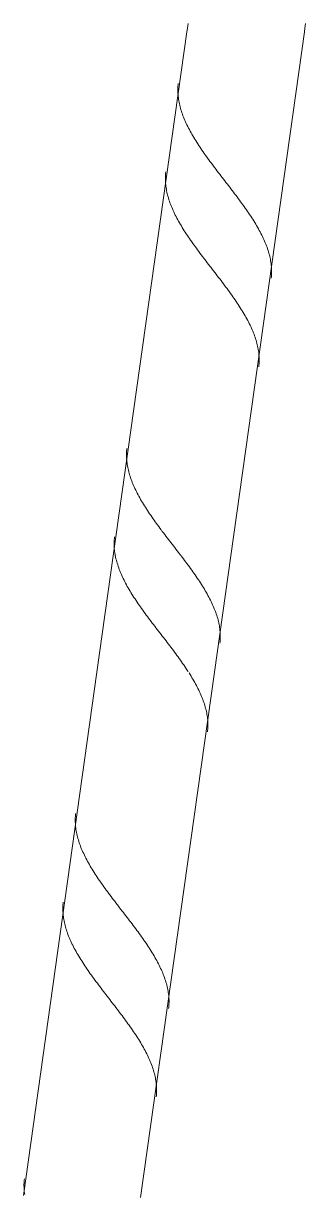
# Model space of a CAD drawing. Header units: inches. Extents: x -19229 to -222, y -6301 to 12387.
# Drawn here: x -19085.67 to -19084.46, y -60.88 to -55.84 of the extents above; entities that cross this region are included whole.
import ezdxf

# ---------------------------------------------------------------- set-up
doc = ezdxf.new("R2010")
doc.units = ezdxf.units.IN
doc.header["$MEASUREMENT"] = 0
doc.layers.add('A-WALL', color=113, linetype='Continuous', lineweight=9)
doc.layers.add('A-WALL-PATT', color=111, linetype='Continuous', lineweight=25)

# ---------------------------------------------------------------- blocks, each defined once
blk = doc.blocks.new('FP_8-DETAIL - PRECAST _ CONC_ - PLANK PERPENDICULAR TO WALL')
at = {"layer": 'A-WALL'}
for p, q in [((17162.6793, -55.8741), (17162.3629, -58.1253)), ((17162.6815, -55.8586), (17162.6793, -55.8741)), ((17162.6843, -55.8386), (17162.6815, -55.8586)), ((17162.8678, -58.1253), (17163.1842, -55.8741)), ((17163.1842, -55.8741), (17163.1864, -55.8586)), ((17163.1864, -55.8586), (17163.1891, -55.8392)), ((17162.3629, -58.1253), (17162.2927, -58.6253)), ((17162.7976, -58.6253), (17162.8678, -58.1253)), ((17162.2927, -58.6253), (17161.9767, -60.8732)), ((17162.4804, -60.8823), (17162.7976, -58.6253))]:
    blk.add_line(p, q, dxfattribs=at)
at = {"layer": 'A-WALL-PATT', "color": 9, "lineweight": 9}
for p, q in [((17162.6403, -56.1204), (17162.6405, -56.1143)), ((17162.6403, -56.1266), (17162.6403, -56.1204)), ((17162.6404, -56.1329), (17162.6403, -56.1266)), ((17162.6407, -56.1391), (17162.6404, -56.1329)), ((17162.6405, -56.1143), (17162.6408, -56.1081)), ((17162.6408, -56.1081), (17162.6412, -56.102)), ((17162.6412, -56.102), (17162.6419, -56.0959)), ((17162.6411, -56.1454), (17162.6407, -56.1391)), ((17162.6417, -56.1516), (17162.6411, -56.1454)), ((17162.6424, -56.1579), (17162.6417, -56.1516)), ((17162.6433, -56.1643), (17162.6424, -56.1579)), ((17162.6444, -56.1706), (17162.6433, -56.1643)), ((17162.6455, -56.177), (17162.6444, -56.1706)), ((17162.6468, -56.1833), (17162.6455, -56.177)), ((17162.6483, -56.1897), (17162.6468, -56.1833)), ((17162.6499, -56.1962), (17162.6483, -56.1897)), ((17162.6516, -56.2026), (17162.6499, -56.1962)), ((17162.6535, -56.2091), (17162.6516, -56.2026)), ((17162.6555, -56.2155), (17162.6535, -56.2091)), ((17162.6577, -56.222), (17162.6555, -56.2155)), ((17162.66, -56.2286), (17162.6577, -56.222)), ((17162.6624, -56.2351), (17162.66, -56.2286)), ((17162.6649, -56.2416), (17162.6624, -56.2351)), ((17162.6676, -56.2482), (17162.6649, -56.2416)), ((17162.6704, -56.2548), (17162.6676, -56.2482)), ((17162.6733, -56.2614), (17162.6704, -56.2548)), ((17162.6763, -56.268), (17162.6733, -56.2614)), ((17162.6795, -56.2747), (17162.6763, -56.268)), ((17162.6828, -56.2813), (17162.6795, -56.2747)), ((17162.6862, -56.288), (17162.6828, -56.2813)), ((17162.6897, -56.2947), (17162.6862, -56.288)), ((17162.6933, -56.3014), (17162.6897, -56.2947)), ((17162.697, -56.3081), (17162.6933, -56.3014)), ((17162.7008, -56.3148), (17162.697, -56.3081)), ((17162.7047, -56.3216), (17162.7008, -56.3148)), ((17162.7087, -56.3283), (17162.7047, -56.3216)), ((17162.7128, -56.3351), (17162.7087, -56.3283)), ((17162.717, -56.3419), (17162.7128, -56.3351)), ((17162.7213, -56.3487), (17162.717, -56.3419)), ((17162.7256, -56.3555), (17162.7213, -56.3487)), ((17162.7301, -56.3623), (17162.7256, -56.3555)), ((17162.7346, -56.3692), (17162.7301, -56.3623)), ((17162.7392, -56.376), (17162.7346, -56.3692)), ((17162.7439, -56.3829), (17162.7392, -56.376)), ((17162.7486, -56.3897), (17162.7439, -56.3829)), ((17162.7535, -56.3966), (17162.7486, -56.3897)), ((17162.7583, -56.4035), (17162.7535, -56.3966)), ((17162.7633, -56.4104), (17162.7583, -56.4035)), ((17162.7682, -56.4173), (17162.7633, -56.4104)), ((17162.7733, -56.4242), (17162.7682, -56.4173)), ((17162.7784, -56.4311), (17162.7733, -56.4242)), ((17162.7835, -56.438), (17162.7784, -56.4311)), ((17162.7887, -56.4449), (17162.7835, -56.438)), ((17162.587, -56.4945), (17162.5873, -56.4883)), ((17162.5873, -56.4883), (17162.5878, -56.4822)), ((17162.5878, -56.4822), (17162.5884, -56.4761)), ((17162.7939, -56.4518), (17162.7887, -56.4449)), ((17162.7991, -56.4588), (17162.7939, -56.4518)), ((17162.8044, -56.4657), (17162.7991, -56.4588)), ((17162.8097, -56.4727), (17162.8044, -56.4657)), ((17162.815, -56.4796), (17162.8097, -56.4727)), ((17162.8203, -56.4865), (17162.815, -56.4796)), ((17162.8257, -56.4935), (17162.8203, -56.4865)), ((17162.5868, -56.5068), (17162.5869, -56.5006)), ((17162.587, -56.513), (17162.5868, -56.5068)), ((17162.5869, -56.5006), (17162.587, -56.4945)), ((17162.5873, -56.5193), (17162.587, -56.513)), ((17162.5877, -56.5255), (17162.5873, -56.5193)), ((17162.5883, -56.5318), (17162.5877, -56.5255)), ((17162.589, -56.5381), (17162.5883, -56.5318)), ((17162.5899, -56.5444), (17162.589, -56.5381)), ((17162.831, -56.5004), (17162.8257, -56.4935)), ((17162.8364, -56.5074), (17162.831, -56.5004)), ((17162.8418, -56.5143), (17162.8364, -56.5074)), ((17162.8472, -56.5213), (17162.8418, -56.5143)), ((17162.8525, -56.5282), (17162.8472, -56.5213)), ((17162.8579, -56.5352), (17162.8525, -56.5282)), ((17162.8632, -56.5421), (17162.8579, -56.5352)), ((17162.5909, -56.5508), (17162.5899, -56.5444)), ((17162.5921, -56.5571), (17162.5909, -56.5508)), ((17162.5934, -56.5635), (17162.5921, -56.5571)), ((17162.5949, -56.5699), (17162.5934, -56.5635)), ((17162.5965, -56.5763), (17162.5949, -56.5699)), ((17162.5982, -56.5828), (17162.5965, -56.5763)), ((17162.6001, -56.5892), (17162.5982, -56.5828)), ((17162.6021, -56.5957), (17162.6001, -56.5892)), ((17162.8686, -56.5491), (17162.8632, -56.5421)), ((17162.8739, -56.556), (17162.8686, -56.5491)), ((17162.8792, -56.563), (17162.8739, -56.556)), ((17162.8845, -56.5699), (17162.8792, -56.563)), ((17162.8897, -56.5768), (17162.8845, -56.5699)), ((17162.8949, -56.5838), (17162.8897, -56.5768)), ((17162.9001, -56.5907), (17162.8949, -56.5838)), ((17162.6043, -56.6022), (17162.6021, -56.5957)), ((17162.6065, -56.6087), (17162.6043, -56.6022)), ((17162.6089, -56.6153), (17162.6065, -56.6087)), ((17162.6115, -56.6218), (17162.6089, -56.6153)), ((17162.6142, -56.6284), (17162.6115, -56.6218)), ((17162.617, -56.635), (17162.6142, -56.6284)), ((17162.6199, -56.6416), (17162.617, -56.635)), ((17162.9052, -56.5976), (17162.9001, -56.5907)), ((17162.9103, -56.6045), (17162.9052, -56.5976)), ((17162.9153, -56.6114), (17162.9103, -56.6045)), ((17162.9203, -56.6183), (17162.9153, -56.6114)), ((17162.9252, -56.6252), (17162.9203, -56.6183)), ((17162.9301, -56.6321), (17162.9252, -56.6252)), ((17162.9349, -56.639), (17162.9301, -56.6321)), ((17162.9397, -56.6458), (17162.9349, -56.639)), ((17162.6229, -56.6482), (17162.6199, -56.6416)), ((17162.6261, -56.6549), (17162.6229, -56.6482)), ((17162.6293, -56.6615), (17162.6261, -56.6549)), ((17162.6327, -56.6682), (17162.6293, -56.6615)), ((17162.6362, -56.6749), (17162.6327, -56.6682)), ((17162.6398, -56.6816), (17162.6362, -56.6749)), ((17162.6435, -56.6883), (17162.6398, -56.6816)), ((17162.6473, -56.695), (17162.6435, -56.6883)), ((17162.9443, -56.6527), (17162.9397, -56.6458)), ((17162.9489, -56.6595), (17162.9443, -56.6527)), ((17162.9535, -56.6664), (17162.9489, -56.6595)), ((17162.9579, -56.6732), (17162.9535, -56.6664)), ((17162.9623, -56.68), (17162.9579, -56.6732)), ((17162.9666, -56.6868), (17162.9623, -56.68)), ((17162.9708, -56.6936), (17162.9666, -56.6868)), ((17162.6513, -56.7018), (17162.6473, -56.695)), ((17162.6553, -56.7085), (17162.6513, -56.7018)), ((17162.6594, -56.7153), (17162.6553, -56.7085)), ((17162.6636, -56.7221), (17162.6594, -56.7153)), ((17162.6678, -56.7289), (17162.6636, -56.7221)), ((17162.6722, -56.7357), (17162.6678, -56.7289)), ((17162.6767, -56.7425), (17162.6722, -56.7357)), ((17162.9749, -56.7003), (17162.9708, -56.6936)), ((17162.9789, -56.7071), (17162.9749, -56.7003)), ((17162.9828, -56.7139), (17162.9789, -56.7071)), ((17162.9866, -56.7206), (17162.9828, -56.7139)), ((17162.9903, -56.7273), (17162.9866, -56.7206)), ((17162.9939, -56.734), (17162.9903, -56.7273)), ((17162.9974, -56.7407), (17162.9939, -56.734)), ((17162.6812, -56.7493), (17162.6767, -56.7425)), ((17162.6858, -56.7562), (17162.6812, -56.7493)), ((17162.6905, -56.763), (17162.6858, -56.7562)), ((17162.6952, -56.7699), (17162.6905, -56.763)), ((17162.7, -56.7768), (17162.6952, -56.7699)), ((17162.7049, -56.7837), (17162.7, -56.7768)), ((17162.7098, -56.7905), (17162.7049, -56.7837)), ((17162.7148, -56.7974), (17162.7098, -56.7905)), ((17163.0008, -56.7474), (17162.9974, -56.7407)), ((17163.0041, -56.754), (17163.0008, -56.7474)), ((17163.0072, -56.7607), (17163.0041, -56.754)), ((17163.0103, -56.7673), (17163.0072, -56.7607)), ((17163.0132, -56.7739), (17163.0103, -56.7673)), ((17163.016, -56.7805), (17163.0132, -56.7739)), ((17163.0186, -56.7871), (17163.016, -56.7805)), ((17163.0212, -56.7936), (17163.0186, -56.7871)), ((17162.7198, -56.8043), (17162.7148, -56.7974)), ((17162.7249, -56.8113), (17162.7198, -56.8043)), ((17162.7301, -56.8182), (17162.7249, -56.8113)), ((17162.7352, -56.8251), (17162.7301, -56.8182)), ((17162.7404, -56.832), (17162.7352, -56.8251)), ((17162.7457, -56.839), (17162.7404, -56.832)), ((17162.7509, -56.8459), (17162.7457, -56.839)), ((17163.0236, -56.8001), (17163.0212, -56.7936)), ((17163.0259, -56.8067), (17163.0236, -56.8001)), ((17163.028, -56.8132), (17163.0259, -56.8067)), ((17163.03, -56.8196), (17163.028, -56.8132)), ((17163.0319, -56.8261), (17163.03, -56.8196)), ((17163.0337, -56.8325), (17163.0319, -56.8261)), ((17163.0353, -56.839), (17163.0337, -56.8325)), ((17163.0367, -56.8454), (17163.0353, -56.839)), ((17162.7562, -56.8528), (17162.7509, -56.8459)), ((17162.7616, -56.8598), (17162.7562, -56.8528)), ((17162.7669, -56.8667), (17162.7616, -56.8598)), ((17162.7722, -56.8737), (17162.7669, -56.8667)), ((17162.7776, -56.8806), (17162.7722, -56.8737)), ((17162.783, -56.8876), (17162.7776, -56.8806)), ((17162.7883, -56.8945), (17162.783, -56.8876)), ((17163.038, -56.8517), (17163.0367, -56.8454)), ((17163.0392, -56.8581), (17163.038, -56.8517)), ((17163.0402, -56.8644), (17163.0392, -56.8581)), ((17163.0411, -56.8708), (17163.0402, -56.8644)), ((17163.0418, -56.8771), (17163.0411, -56.8708)), ((17163.0424, -56.8833), (17163.0418, -56.8771)), ((17163.0429, -56.8896), (17163.0424, -56.8833)), ((17163.0432, -56.8958), (17163.0429, -56.8896)), ((17162.7937, -56.9015), (17162.7883, -56.8945)), ((17162.7991, -56.9084), (17162.7937, -56.9015)), ((17162.8045, -56.9154), (17162.7991, -56.9084)), ((17162.8098, -56.9223), (17162.8045, -56.9154)), ((17162.8151, -56.9293), (17162.8098, -56.9223)), ((17162.8205, -56.9362), (17162.8151, -56.9293)), ((17162.8258, -56.9432), (17162.8205, -56.9362)), ((17163.0417, -56.9328), (17163.0423, -56.9267)), ((17163.0423, -56.9267), (17163.0428, -56.9206)), ((17163.0428, -56.9206), (17163.0431, -56.9144)), ((17163.0431, -56.9144), (17163.0433, -56.9082)), ((17163.0433, -56.902), (17163.0432, -56.8958)), ((17163.0433, -56.9082), (17163.0433, -56.902)), ((17162.831, -56.9501), (17162.8258, -56.9432)), ((17162.8363, -56.957), (17162.831, -56.9501)), ((17162.8415, -56.964), (17162.8363, -56.957)), ((17162.8466, -56.9709), (17162.8415, -56.964)), ((17162.8518, -56.9778), (17162.8466, -56.9709)), ((17162.8569, -56.9847), (17162.8518, -56.9778)), ((17162.8619, -56.9916), (17162.8569, -56.9847)), ((17162.8669, -56.9985), (17162.8619, -56.9916)), ((17162.8718, -57.0054), (17162.8669, -56.9985)), ((17162.8767, -57.0123), (17162.8718, -57.0054)), ((17162.8815, -57.0192), (17162.8767, -57.0123)), ((17162.8862, -57.026), (17162.8815, -57.0192)), ((17162.8909, -57.0329), (17162.8862, -57.026)), ((17162.8955, -57.0397), (17162.8909, -57.0329)), ((17162.9, -57.0465), (17162.8955, -57.0397)), ((17162.9045, -57.0534), (17162.9, -57.0465)), ((17162.9088, -57.0602), (17162.9045, -57.0534)), ((17162.9131, -57.067), (17162.9088, -57.0602)), ((17162.9173, -57.0738), (17162.9131, -57.067)), ((17162.9214, -57.0805), (17162.9173, -57.0738)), ((17162.9254, -57.0873), (17162.9214, -57.0805)), ((17162.9293, -57.094), (17162.9254, -57.0873)), ((17162.9332, -57.1008), (17162.9293, -57.094)), ((17162.9369, -57.1075), (17162.9332, -57.1008)), ((17162.9405, -57.1142), (17162.9369, -57.1075)), ((17162.944, -57.1209), (17162.9405, -57.1142)), ((17162.9474, -57.1275), (17162.944, -57.1209)), ((17162.9506, -57.1342), (17162.9474, -57.1275)), ((17162.9538, -57.1408), (17162.9506, -57.1342)), ((17162.9568, -57.1475), (17162.9538, -57.1408)), ((17162.9597, -57.1541), (17162.9568, -57.1475)), ((17162.9625, -57.1607), (17162.9597, -57.1541)), ((17162.9652, -57.1672), (17162.9625, -57.1607)), ((17162.9677, -57.1738), (17162.9652, -57.1672)), ((17162.9702, -57.1803), (17162.9677, -57.1738)), ((17162.9724, -57.1868), (17162.9702, -57.1803)), ((17162.9746, -57.1933), (17162.9724, -57.1868)), ((17162.9766, -57.1998), (17162.9746, -57.1933)), ((17162.9785, -57.2063), (17162.9766, -57.1998)), ((17162.9802, -57.2127), (17162.9785, -57.2063)), ((17162.9818, -57.2191), (17162.9802, -57.2127)), ((17162.9833, -57.2255), (17162.9818, -57.2191)), ((17162.9846, -57.2319), (17162.9833, -57.2255)), ((17162.9858, -57.2383), (17162.9846, -57.2319)), ((17162.9868, -57.2446), (17162.9858, -57.2383)), ((17162.9877, -57.2509), (17162.9868, -57.2446)), ((17162.9884, -57.2572), (17162.9877, -57.2509)), ((17162.989, -57.2635), (17162.9884, -57.2572)), ((17162.9894, -57.2698), (17162.989, -57.2635)), ((17162.9897, -57.276), (17162.9894, -57.2698)), ((17162.9894, -57.3007), (17162.9897, -57.2946)), ((17162.9899, -57.2822), (17162.9897, -57.276)), ((17162.9897, -57.2946), (17162.9898, -57.2884)), ((17162.9898, -57.2884), (17162.9899, -57.2822)), ((17162.9883, -57.313), (17162.9889, -57.3069)), ((17162.9889, -57.3069), (17162.9894, -57.3007)), ((17162.4198, -57.689), (17162.42, -57.6828)), ((17162.4198, -57.6951), (17162.4198, -57.689)), ((17162.42, -57.7014), (17162.4198, -57.6951)), ((17162.42, -57.6828), (17162.4203, -57.6766)), ((17162.4203, -57.6766), (17162.4208, -57.6705)), ((17162.4208, -57.6705), (17162.4214, -57.6644)), ((17162.4203, -57.7076), (17162.42, -57.7014)), ((17162.4207, -57.7139), (17162.4203, -57.7076)), ((17162.4213, -57.7201), (17162.4207, -57.7139)), ((17162.422, -57.7264), (17162.4213, -57.7201)), ((17162.4229, -57.7328), (17162.422, -57.7264)), ((17162.4239, -57.7391), (17162.4229, -57.7328)), ((17162.4251, -57.7455), (17162.4239, -57.7391)), ((17162.4264, -57.7518), (17162.4251, -57.7455)), ((17162.4279, -57.7582), (17162.4264, -57.7518)), ((17162.4295, -57.7647), (17162.4279, -57.7582)), ((17162.4312, -57.7711), (17162.4295, -57.7647)), ((17162.4331, -57.7776), (17162.4312, -57.7711)), ((17162.4351, -57.784), (17162.4331, -57.7776)), ((17162.4372, -57.7905), (17162.4351, -57.784)), ((17162.4395, -57.7971), (17162.4372, -57.7905)), ((17162.4419, -57.8036), (17162.4395, -57.7971)), ((17162.4445, -57.8101), (17162.4419, -57.8036)), ((17162.4472, -57.8167), (17162.4445, -57.8101)), ((17162.4499, -57.8233), (17162.4472, -57.8167)), ((17162.4529, -57.8299), (17162.4499, -57.8233)), ((17162.4559, -57.8365), (17162.4529, -57.8299)), ((17162.4591, -57.8432), (17162.4559, -57.8365)), ((17162.4623, -57.8498), (17162.4591, -57.8432)), ((17162.4657, -57.8565), (17162.4623, -57.8498)), ((17162.4692, -57.8632), (17162.4657, -57.8565)), ((17162.4728, -57.8699), (17162.4692, -57.8632)), ((17162.4765, -57.8766), (17162.4728, -57.8699)), ((17162.4803, -57.8833), (17162.4765, -57.8766)), ((17162.4843, -57.8901), (17162.4803, -57.8833)), ((17162.4883, -57.8968), (17162.4843, -57.8901)), ((17162.4924, -57.9036), (17162.4883, -57.8968)), ((17162.4966, -57.9104), (17162.4924, -57.9036)), ((17162.5008, -57.9172), (17162.4966, -57.9104)), ((17162.5052, -57.924), (17162.5008, -57.9172)), ((17162.5097, -57.9308), (17162.5052, -57.924)), ((17162.5142, -57.9377), (17162.5097, -57.9308)), ((17162.5188, -57.9445), (17162.5142, -57.9377)), ((17162.5235, -57.9514), (17162.5188, -57.9445)), ((17162.5282, -57.9582), (17162.5235, -57.9514)), ((17162.533, -57.9651), (17162.5282, -57.9582)), ((17162.5379, -57.972), (17162.533, -57.9651)), ((17162.5428, -57.9789), (17162.5379, -57.972)), ((17162.5478, -57.9858), (17162.5428, -57.9789)), ((17162.5528, -57.9927), (17162.5478, -57.9858)), ((17162.5579, -57.9996), (17162.5528, -57.9927)), ((17162.563, -58.0065), (17162.5579, -57.9996)), ((17162.3669, -58.0568), (17162.3674, -58.0507)), ((17162.3674, -58.0507), (17162.368, -58.0446)), ((17162.5682, -58.0134), (17162.563, -58.0065)), ((17162.5734, -58.0204), (17162.5697, -58.0153)), ((17162.5787, -58.0273), (17162.5734, -58.0204)), ((17162.5839, -58.0342), (17162.5787, -58.0273)), ((17162.5892, -58.0412), (17162.5839, -58.0342)), ((17162.5945, -58.0481), (17162.5892, -58.0412)), ((17162.5999, -58.0551), (17162.5945, -58.0481)), ((17162.3664, -58.0691), (17162.3666, -58.063)), ((17162.3664, -58.0753), (17162.3664, -58.0691)), ((17162.3665, -58.0815), (17162.3664, -58.0753)), ((17162.3668, -58.0878), (17162.3665, -58.0815)), ((17162.3666, -58.063), (17162.3669, -58.0568)), ((17162.3673, -58.094), (17162.3668, -58.0878)), ((17162.3678, -58.1003), (17162.3673, -58.094)), ((17162.3686, -58.1066), (17162.3678, -58.1003)), ((17162.6052, -58.062), (17162.5999, -58.0551)), ((17162.6106, -58.0689), (17162.6052, -58.062)), ((17162.616, -58.0759), (17162.6106, -58.0689)), ((17162.6213, -58.0829), (17162.616, -58.0759)), ((17162.6267, -58.0898), (17162.6213, -58.0829)), ((17162.6321, -58.0968), (17162.6267, -58.0898)), ((17162.6374, -58.1037), (17162.6321, -58.0968)), ((17162.3695, -58.1129), (17162.3686, -58.1066)), ((17162.3705, -58.1193), (17162.3695, -58.1129)), ((17162.3716, -58.1253), (17162.3705, -58.1193)), ((17162.373, -58.132), (17162.3717, -58.1256)), ((17162.3744, -58.1384), (17162.373, -58.132)), ((17162.376, -58.1448), (17162.3744, -58.1384)), ((17162.3778, -58.1513), (17162.376, -58.1448)), ((17162.3796, -58.1577), (17162.3778, -58.1513)), ((17162.6428, -58.1107), (17162.6374, -58.1037)), ((17162.6481, -58.1176), (17162.6428, -58.1107)), ((17162.6535, -58.1245), (17162.6481, -58.1176)), ((17162.6588, -58.1315), (17162.654, -58.1253)), ((17162.664, -58.1384), (17162.6588, -58.1315)), ((17162.6693, -58.1454), (17162.664, -58.1384)), ((17162.6745, -58.1523), (17162.6693, -58.1454)), ((17162.6796, -58.1592), (17162.6745, -58.1523)), ((17162.3817, -58.1642), (17162.3796, -58.1577)), ((17162.3838, -58.1707), (17162.3817, -58.1642)), ((17162.3861, -58.1772), (17162.3838, -58.1707)), ((17162.3885, -58.1838), (17162.3861, -58.1772)), ((17162.3911, -58.1903), (17162.3885, -58.1838)), ((17162.3937, -58.1969), (17162.3911, -58.1903)), ((17162.3965, -58.2035), (17162.3937, -58.1969)), ((17162.6848, -58.1661), (17162.6796, -58.1592)), ((17162.6898, -58.173), (17162.6848, -58.1661)), ((17162.6949, -58.1799), (17162.6898, -58.173)), ((17162.6999, -58.1868), (17162.6949, -58.1799)), ((17162.7048, -58.1937), (17162.6999, -58.1868)), ((17162.7097, -58.2006), (17162.7048, -58.1937)), ((17162.7145, -58.2075), (17162.7097, -58.2006)), ((17162.3994, -58.2101), (17162.3965, -58.2035)), ((17162.4025, -58.2167), (17162.3994, -58.2101)), ((17162.4056, -58.2234), (17162.4025, -58.2167)), ((17162.4089, -58.23), (17162.4056, -58.2234)), ((17162.4123, -58.2367), (17162.4089, -58.23)), ((17162.4158, -58.2434), (17162.4123, -58.2367)), ((17162.4194, -58.2501), (17162.4158, -58.2434)), ((17162.4231, -58.2568), (17162.4194, -58.2501)), ((17162.7192, -58.2143), (17162.7145, -58.2075)), ((17162.7239, -58.2212), (17162.7192, -58.2143)), ((17162.7285, -58.228), (17162.7239, -58.2212)), ((17162.733, -58.2349), (17162.7285, -58.228)), ((17162.7375, -58.2417), (17162.733, -58.2349)), ((17162.7418, -58.2485), (17162.7375, -58.2417)), ((17162.7461, -58.2553), (17162.7418, -58.2485)), ((17162.4269, -58.2635), (17162.4231, -58.2568)), ((17162.4308, -58.2703), (17162.4269, -58.2635)), ((17162.4348, -58.277), (17162.4308, -58.2703)), ((17162.4389, -58.2838), (17162.4348, -58.277)), ((17162.4431, -58.2906), (17162.4389, -58.2838)), ((17162.4474, -58.2974), (17162.4431, -58.2906)), ((17162.4518, -58.3042), (17162.4474, -58.2974)), ((17162.7503, -58.2621), (17162.7461, -58.2553)), ((17162.7544, -58.2689), (17162.7503, -58.2621)), ((17162.7584, -58.2756), (17162.7544, -58.2689)), ((17162.7623, -58.2824), (17162.7584, -58.2756)), ((17162.7662, -58.2891), (17162.7623, -58.2824)), ((17162.7699, -58.2958), (17162.7662, -58.2891)), ((17162.7735, -58.3025), (17162.7699, -58.2958)), ((17162.777, -58.3092), (17162.7735, -58.3025)), ((17162.4562, -58.311), (17162.4518, -58.3042)), ((17162.4608, -58.3179), (17162.4562, -58.311)), ((17162.4654, -58.3247), (17162.4608, -58.3179)), ((17162.47, -58.3315), (17162.4654, -58.3247)), ((17162.4748, -58.3384), (17162.47, -58.3315)), ((17162.4796, -58.3453), (17162.4748, -58.3384)), ((17162.4845, -58.3522), (17162.4796, -58.3453)), ((17162.4894, -58.3591), (17162.4845, -58.3522)), ((17162.7803, -58.3159), (17162.777, -58.3092)), ((17162.7836, -58.3225), (17162.7803, -58.3159)), ((17162.7868, -58.3292), (17162.7836, -58.3225)), ((17162.7898, -58.3358), (17162.7868, -58.3292)), ((17162.7927, -58.3424), (17162.7898, -58.3358)), ((17162.7955, -58.349), (17162.7927, -58.3424)), ((17162.7982, -58.3556), (17162.7955, -58.349)), ((17162.4944, -58.366), (17162.4894, -58.3591)), ((17162.4994, -58.3729), (17162.4944, -58.366)), ((17162.5045, -58.3798), (17162.4994, -58.3729)), ((17162.5096, -58.3867), (17162.5045, -58.3798)), ((17162.5148, -58.3936), (17162.5096, -58.3867)), ((17162.52, -58.4005), (17162.5148, -58.3936)), ((17162.5252, -58.4075), (17162.52, -58.4005)), ((17162.8007, -58.3621), (17162.7982, -58.3556)), ((17162.8032, -58.3686), (17162.8007, -58.3621)), ((17162.8054, -58.3752), (17162.8032, -58.3686)), ((17162.8076, -58.3817), (17162.8054, -58.3752)), ((17162.8096, -58.3881), (17162.8076, -58.3817)), ((17162.8115, -58.3946), (17162.8096, -58.3881)), ((17162.8132, -58.401), (17162.8115, -58.3946)), ((17162.8148, -58.4075), (17162.8132, -58.401)), ((17162.5305, -58.4144), (17162.5252, -58.4075)), ((17162.5358, -58.4213), (17162.5305, -58.4144)), ((17162.5411, -58.4283), (17162.5358, -58.4213)), ((17162.5464, -58.4352), (17162.5411, -58.4283)), ((17162.5518, -58.4422), (17162.5464, -58.4352)), ((17162.5572, -58.4491), (17162.5518, -58.4422)), ((17162.5625, -58.4561), (17162.5572, -58.4491)), ((17162.8163, -58.4139), (17162.8148, -58.4075)), ((17162.8176, -58.4202), (17162.8163, -58.4139)), ((17162.8188, -58.4266), (17162.8176, -58.4202)), ((17162.8198, -58.4329), (17162.8188, -58.4266)), ((17162.8207, -58.4393), (17162.8198, -58.4329)), ((17162.8214, -58.4456), (17162.8207, -58.4393)), ((17162.822, -58.4518), (17162.8214, -58.4456)), ((17162.8224, -58.4581), (17162.822, -58.4518)), ((17162.5679, -58.463), (17162.5625, -58.4561)), ((17162.5733, -58.47), (17162.5679, -58.463)), ((17162.5787, -58.4769), (17162.5733, -58.47)), ((17162.584, -58.4839), (17162.5787, -58.4769)), ((17162.5894, -58.4908), (17162.584, -58.4839)), ((17162.5947, -58.4978), (17162.5894, -58.4908)), ((17162.6, -58.5047), (17162.5947, -58.4978)), ((17162.6053, -58.5117), (17162.6, -58.5047)), ((17162.8213, -58.5013), (17162.8219, -58.4952)), ((17162.8219, -58.4952), (17162.8223, -58.4891)), ((17162.8223, -58.4891), (17162.8227, -58.4829)), ((17162.8227, -58.4643), (17162.8224, -58.4581)), ((17162.8229, -58.4706), (17162.8227, -58.4643)), ((17162.8227, -58.4829), (17162.8228, -58.4767)), ((17162.8228, -58.4767), (17162.8229, -58.4706)), ((17162.6106, -58.5186), (17162.6053, -58.5117)), ((17162.6158, -58.5255), (17162.6106, -58.5186)), ((17162.621, -58.5325), (17162.6158, -58.5255)), ((17162.6262, -58.5394), (17162.621, -58.5325)), ((17162.6313, -58.5463), (17162.6262, -58.5394)), ((17162.6364, -58.5532), (17162.6313, -58.5463)), ((17162.6415, -58.5601), (17162.6364, -58.5532)), ((17162.6464, -58.567), (17162.6415, -58.5601)), ((17162.6514, -58.5739), (17162.6464, -58.567)), ((17162.6562, -58.5808), (17162.6514, -58.5739)), ((17162.661, -58.5877), (17162.6562, -58.5808)), ((17162.6658, -58.5945), (17162.661, -58.5877)), ((17162.6705, -58.6014), (17162.6658, -58.5945)), ((17162.6751, -58.6082), (17162.6705, -58.6014)), ((17162.6796, -58.615), (17162.6751, -58.6082)), ((17162.684, -58.6219), (17162.6796, -58.615))]:
    blk.add_line(p, q, dxfattribs=at)
at = {"layer": 'A-WALL-PATT', "color": 55, "lineweight": 9}
for p, q in [((17162.6927, -58.6355), (17162.6884, -58.6287)), ((17162.6969, -58.6423), (17162.6927, -58.6355)), ((17162.701, -58.649), (17162.6969, -58.6423)), ((17162.705, -58.6558), (17162.701, -58.649)), ((17162.7089, -58.6625), (17162.705, -58.6558)), ((17162.7127, -58.6693), (17162.7089, -58.6625)), ((17162.7164, -58.676), (17162.7127, -58.6693)), ((17162.72, -58.6827), (17162.7164, -58.676)), ((17162.7235, -58.6894), (17162.72, -58.6827)), ((17162.7269, -58.6961), (17162.7235, -58.6894)), ((17162.7302, -58.7027), (17162.7269, -58.6961)), ((17162.7333, -58.7093), (17162.7302, -58.7027)), ((17162.7364, -58.716), (17162.7333, -58.7093)), ((17162.7393, -58.7226), (17162.7364, -58.716)), ((17162.7421, -58.7292), (17162.7393, -58.7226)), ((17162.7448, -58.7357), (17162.7421, -58.7292)), ((17162.7473, -58.7423), (17162.7448, -58.7357)), ((17162.7497, -58.7488), (17162.7473, -58.7423)), ((17162.752, -58.7553), (17162.7497, -58.7488)), ((17162.7542, -58.7618), (17162.752, -58.7553)), ((17162.7562, -58.7683), (17162.7542, -58.7618)), ((17162.758, -58.7748), (17162.7562, -58.7683)), ((17162.7598, -58.7812), (17162.758, -58.7748)), ((17162.7614, -58.7876), (17162.7598, -58.7812)), ((17162.7628, -58.794), (17162.7614, -58.7876)), ((17162.7642, -58.8004), (17162.7628, -58.794)), ((17162.7653, -58.8068), (17162.7642, -58.8004)), ((17162.7664, -58.8131), (17162.7653, -58.8068)), ((17162.7672, -58.8194), (17162.7664, -58.8131)), ((17162.768, -58.8257), (17162.7672, -58.8194)), ((17162.7686, -58.832), (17162.768, -58.8257)), ((17162.769, -58.8383), (17162.7686, -58.832)), ((17162.7693, -58.8445), (17162.769, -58.8383)), ((17162.7692, -58.8631), (17162.7694, -58.8569)), ((17162.7694, -58.8507), (17162.7693, -58.8445)), ((17162.7694, -58.8569), (17162.7694, -58.8507)), ((17162.7678, -58.8815), (17162.7684, -58.8754)), ((17162.7684, -58.8754), (17162.7689, -58.8693)), ((17162.7689, -58.8693), (17162.7692, -58.8631)), ((17162.1994, -59.2575), (17162.1996, -59.2513)), ((17162.1994, -59.2637), (17162.1994, -59.2575)), ((17162.1996, -59.2513), (17162.1999, -59.2451)), ((17162.1999, -59.2451), (17162.2004, -59.239)), ((17162.2004, -59.239), (17162.201, -59.2329)), ((17162.1995, -59.2699), (17162.1994, -59.2637)), ((17162.1998, -59.2761), (17162.1995, -59.2699)), ((17162.2002, -59.2824), (17162.1998, -59.2761)), ((17162.2008, -59.2886), (17162.2002, -59.2824)), ((17162.2016, -59.2949), (17162.2008, -59.2886)), ((17162.2024, -59.3013), (17162.2016, -59.2949)), ((17162.2035, -59.3076), (17162.2024, -59.3013)), ((17162.2046, -59.314), (17162.2035, -59.3076)), ((17162.206, -59.3203), (17162.2046, -59.314)), ((17162.2074, -59.3267), (17162.206, -59.3203)), ((17162.209, -59.3332), (17162.2074, -59.3267)), ((17162.2108, -59.3396), (17162.209, -59.3332)), ((17162.2126, -59.3461), (17162.2108, -59.3396)), ((17162.2147, -59.3525), (17162.2126, -59.3461)), ((17162.2168, -59.359), (17162.2147, -59.3525)), ((17162.2191, -59.3656), (17162.2168, -59.359)), ((17162.2215, -59.3721), (17162.2191, -59.3656)), ((17162.224, -59.3787), (17162.2215, -59.3721)), ((17162.2267, -59.3852), (17162.224, -59.3787)), ((17162.2295, -59.3918), (17162.2267, -59.3852)), ((17162.2324, -59.3984), (17162.2295, -59.3918)), ((17162.2355, -59.405), (17162.2324, -59.3984)), ((17162.2386, -59.4117), (17162.2355, -59.405)), ((17162.2419, -59.4183), (17162.2386, -59.4117)), ((17162.2453, -59.425), (17162.2419, -59.4183)), ((17162.2488, -59.4317), (17162.2453, -59.425)), ((17162.2524, -59.4384), (17162.2488, -59.4317)), ((17162.2561, -59.4451), (17162.2524, -59.4384)), ((17162.2599, -59.4518), (17162.2561, -59.4451)), ((17162.2638, -59.4586), (17162.2599, -59.4518)), ((17162.2678, -59.4654), (17162.2638, -59.4586)), ((17162.2719, -59.4721), (17162.2678, -59.4654)), ((17162.2761, -59.4789), (17162.2719, -59.4721)), ((17162.2804, -59.4857), (17162.2761, -59.4789)), ((17162.2848, -59.4925), (17162.2804, -59.4857)), ((17162.2892, -59.4993), (17162.2848, -59.4925)), ((17162.2937, -59.5062), (17162.2892, -59.4993)), ((17162.2983, -59.513), (17162.2937, -59.5062)), ((17162.303, -59.5199), (17162.2983, -59.513)), ((17162.3078, -59.5267), (17162.303, -59.5199)), ((17162.3126, -59.5336), (17162.3078, -59.5267)), ((17162.3174, -59.5405), (17162.3126, -59.5336)), ((17162.3224, -59.5474), (17162.3174, -59.5405)), ((17162.3274, -59.5543), (17162.3224, -59.5474)), ((17162.3324, -59.5612), (17162.3274, -59.5543)), ((17162.3375, -59.5681), (17162.3324, -59.5612)), ((17162.1469, -59.6192), (17162.1476, -59.6131)), ((17162.3426, -59.575), (17162.3375, -59.5681)), ((17162.3478, -59.5819), (17162.3426, -59.575)), ((17162.353, -59.5889), (17162.3478, -59.5819)), ((17162.3582, -59.5958), (17162.353, -59.5889)), ((17162.3635, -59.6027), (17162.3582, -59.5958)), ((17162.3688, -59.6097), (17162.3635, -59.6027)), ((17162.3741, -59.6166), (17162.3688, -59.6097)), ((17162.146, -59.6376), (17162.1461, -59.6315)), ((17162.146, -59.6438), (17162.146, -59.6376)), ((17162.1461, -59.6501), (17162.146, -59.6438)), ((17162.1461, -59.6315), (17162.1465, -59.6253)), ((17162.1464, -59.6563), (17162.1461, -59.6501)), ((17162.1468, -59.6625), (17162.1464, -59.6563)), ((17162.1465, -59.6253), (17162.1469, -59.6192)), ((17162.1474, -59.6688), (17162.1468, -59.6625)), ((17162.3794, -59.6236), (17162.3741, -59.6166)), ((17162.3848, -59.6305), (17162.3794, -59.6236)), ((17162.3902, -59.6375), (17162.3848, -59.6305)), ((17162.3955, -59.6444), (17162.3902, -59.6375)), ((17162.4009, -59.6514), (17162.3955, -59.6444)), ((17162.4063, -59.6583), (17162.4009, -59.6514)), ((17162.4116, -59.6653), (17162.4063, -59.6583)), ((17162.417, -59.6722), (17162.4116, -59.6653)), ((17162.1481, -59.6751), (17162.1474, -59.6688)), ((17162.149, -59.6814), (17162.1481, -59.6751)), ((17162.15, -59.6878), (17162.149, -59.6814)), ((17162.1512, -59.6941), (17162.15, -59.6878)), ((17162.1525, -59.7005), (17162.1512, -59.6941)), ((17162.154, -59.7069), (17162.1525, -59.7005)), ((17162.1556, -59.7134), (17162.154, -59.7069)), ((17162.1573, -59.7198), (17162.1556, -59.7134)), ((17162.4224, -59.6792), (17162.417, -59.6722)), ((17162.4277, -59.6861), (17162.4224, -59.6792)), ((17162.433, -59.693), (17162.4277, -59.6861)), ((17162.4383, -59.7), (17162.433, -59.693)), ((17162.4436, -59.7069), (17162.4383, -59.7)), ((17162.4488, -59.7139), (17162.4436, -59.7069)), ((17162.454, -59.7208), (17162.4488, -59.7139)), ((17162.1592, -59.7263), (17162.1573, -59.7198)), ((17162.1612, -59.7327), (17162.1592, -59.7263)), ((17162.1634, -59.7392), (17162.1612, -59.7327)), ((17162.1657, -59.7457), (17162.1634, -59.7392)), ((17162.1681, -59.7523), (17162.1657, -59.7457)), ((17162.1706, -59.7588), (17162.1681, -59.7523)), ((17162.1733, -59.7654), (17162.1706, -59.7588)), ((17162.1761, -59.772), (17162.1733, -59.7654)), ((17162.4592, -59.7277), (17162.454, -59.7208)), ((17162.4643, -59.7346), (17162.4592, -59.7277)), ((17162.4694, -59.7415), (17162.4643, -59.7346)), ((17162.4744, -59.7484), (17162.4694, -59.7415)), ((17162.4794, -59.7553), (17162.4744, -59.7484)), ((17162.4844, -59.7622), (17162.4794, -59.7553)), ((17162.4892, -59.7691), (17162.4844, -59.7622)), ((17162.179, -59.7786), (17162.1761, -59.772)), ((17162.182, -59.7852), (17162.179, -59.7786)), ((17162.1852, -59.7919), (17162.182, -59.7852)), ((17162.1885, -59.7985), (17162.1852, -59.7919)), ((17162.1918, -59.8052), (17162.1885, -59.7985)), ((17162.1953, -59.8119), (17162.1918, -59.8052)), ((17162.1989, -59.8186), (17162.1953, -59.8119)), ((17162.494, -59.776), (17162.4892, -59.7691)), ((17162.4988, -59.7828), (17162.494, -59.776)), ((17162.5035, -59.7897), (17162.4988, -59.7828)), ((17162.5081, -59.7965), (17162.5035, -59.7897)), ((17162.5126, -59.8034), (17162.5081, -59.7965)), ((17162.517, -59.8102), (17162.5126, -59.8034)), ((17162.5214, -59.817), (17162.517, -59.8102)), ((17162.5257, -59.8238), (17162.5214, -59.817)), ((17162.2027, -59.8253), (17162.1989, -59.8186)), ((17162.2065, -59.832), (17162.2027, -59.8253)), ((17162.2104, -59.8388), (17162.2065, -59.832)), ((17162.2144, -59.8455), (17162.2104, -59.8388)), ((17162.2185, -59.8523), (17162.2144, -59.8455)), ((17162.2227, -59.8591), (17162.2185, -59.8523)), ((17162.227, -59.8659), (17162.2227, -59.8591)), ((17162.2313, -59.8727), (17162.227, -59.8659)), ((17162.5299, -59.8306), (17162.5257, -59.8238)), ((17162.534, -59.8374), (17162.5299, -59.8306)), ((17162.538, -59.8441), (17162.534, -59.8374)), ((17162.5419, -59.8509), (17162.538, -59.8441)), ((17162.5457, -59.8576), (17162.5419, -59.8509)), ((17162.5494, -59.8643), (17162.5457, -59.8576)), ((17162.553, -59.871), (17162.5494, -59.8643)), ((17162.2358, -59.8795), (17162.2313, -59.8727)), ((17162.2403, -59.8864), (17162.2358, -59.8795)), ((17162.2449, -59.8932), (17162.2403, -59.8864)), ((17162.2496, -59.9001), (17162.2449, -59.8932)), ((17162.2543, -59.9069), (17162.2496, -59.9001)), ((17162.2591, -59.9138), (17162.2543, -59.9069)), ((17162.264, -59.9207), (17162.2591, -59.9138)), ((17162.5565, -59.8777), (17162.553, -59.871)), ((17162.5599, -59.8844), (17162.5565, -59.8777)), ((17162.5632, -59.891), (17162.5599, -59.8844)), ((17162.5663, -59.8977), (17162.5632, -59.891)), ((17162.5694, -59.9043), (17162.5663, -59.8977)), ((17162.5723, -59.9109), (17162.5694, -59.9043)), ((17162.5751, -59.9175), (17162.5723, -59.9109)), ((17162.5778, -59.9241), (17162.5751, -59.9175)), ((17162.2689, -59.9276), (17162.264, -59.9207)), ((17162.2739, -59.9345), (17162.2689, -59.9276)), ((17162.279, -59.9414), (17162.2739, -59.9345)), ((17162.284, -59.9483), (17162.279, -59.9414)), ((17162.2892, -59.9552), (17162.284, -59.9483)), ((17162.2943, -59.9621), (17162.2892, -59.9552)), ((17162.2996, -59.969), (17162.2943, -59.9621)), ((17162.5803, -59.9306), (17162.5778, -59.9241)), ((17162.5827, -59.9372), (17162.5803, -59.9306)), ((17162.585, -59.9437), (17162.5827, -59.9372)), ((17162.5871, -59.9502), (17162.585, -59.9437)), ((17162.5892, -59.9566), (17162.5871, -59.9502)), ((17162.591, -59.9631), (17162.5892, -59.9566)), ((17162.5928, -59.9695), (17162.591, -59.9631)), ((17162.3048, -59.976), (17162.2996, -59.969)), ((17162.3101, -59.9829), (17162.3048, -59.976)), ((17162.3154, -59.9898), (17162.3101, -59.9829)), ((17162.3207, -59.9968), (17162.3154, -59.9898)), ((17162.326, -60.0037), (17162.3207, -59.9968)), ((17162.3314, -60.0107), (17162.326, -60.0037)), ((17162.3367, -60.0176), (17162.3314, -60.0107)), ((17162.3421, -60.0246), (17162.3367, -60.0176)), ((17162.5944, -59.976), (17162.5928, -59.9695)), ((17162.5958, -59.9824), (17162.5944, -59.976)), ((17162.5972, -59.9888), (17162.5958, -59.9824)), ((17162.5983, -59.9951), (17162.5972, -59.9888)), ((17162.5994, -60.0015), (17162.5983, -59.9951)), ((17162.6002, -60.0078), (17162.5994, -60.0015)), ((17162.601, -60.0141), (17162.6002, -60.0078)), ((17162.6016, -60.0203), (17162.601, -60.0141)), ((17162.3475, -60.0315), (17162.3421, -60.0246)), ((17162.3528, -60.0385), (17162.3475, -60.0315)), ((17162.3582, -60.0454), (17162.3528, -60.0385)), ((17162.3636, -60.0524), (17162.3582, -60.0454)), ((17162.3689, -60.0593), (17162.3636, -60.0524)), ((17162.3743, -60.0663), (17162.3689, -60.0593)), ((17162.3796, -60.0732), (17162.3743, -60.0663)), ((17162.6008, -60.0698), (17162.6014, -60.0637)), ((17162.6014, -60.0637), (17162.6019, -60.0576)), ((17162.602, -60.0266), (17162.6016, -60.0203)), ((17162.6019, -60.0576), (17162.6022, -60.0514)), ((17162.6023, -60.0328), (17162.602, -60.0266)), ((17162.6022, -60.0514), (17162.6024, -60.0453)), ((17162.6024, -60.0391), (17162.6023, -60.0328)), ((17162.6024, -60.0453), (17162.6024, -60.0391)), ((17162.3849, -60.0802), (17162.3796, -60.0732)), ((17162.3901, -60.0871), (17162.3849, -60.0802)), ((17162.3954, -60.094), (17162.3901, -60.0871)), ((17162.4006, -60.101), (17162.3954, -60.094)), ((17162.4058, -60.1079), (17162.4006, -60.101)), ((17162.4109, -60.1148), (17162.4058, -60.1079)), ((17162.416, -60.1217), (17162.4109, -60.1148)), ((17162.421, -60.1286), (17162.416, -60.1217)), ((17162.426, -60.1355), (17162.421, -60.1286)), ((17162.4309, -60.1424), (17162.426, -60.1355)), ((17162.4358, -60.1493), (17162.4309, -60.1424)), ((17162.4406, -60.1562), (17162.4358, -60.1493)), ((17162.4454, -60.163), (17162.4406, -60.1562)), ((17162.45, -60.1699), (17162.4454, -60.163)), ((17162.4546, -60.1767), (17162.45, -60.1699)), ((17162.4592, -60.1836), (17162.4546, -60.1767)), ((17162.4636, -60.1904), (17162.4592, -60.1836)), ((17162.468, -60.1972), (17162.4636, -60.1904)), ((17162.4723, -60.204), (17162.468, -60.1972)), ((17162.4764, -60.2108), (17162.4723, -60.204)), ((17162.4806, -60.2175), (17162.4764, -60.2108)), ((17162.4846, -60.2243), (17162.4806, -60.2175)), ((17162.4885, -60.231), (17162.4846, -60.2243)), ((17162.4923, -60.2378), (17162.4885, -60.231)), ((17162.496, -60.2445), (17162.4923, -60.2378)), ((17162.4996, -60.2512), (17162.496, -60.2445)), ((17162.5031, -60.2579), (17162.4996, -60.2512)), ((17162.5065, -60.2646), (17162.5031, -60.2579)), ((17162.5098, -60.2712), (17162.5065, -60.2646)), ((17162.5129, -60.2779), (17162.5098, -60.2712)), ((17162.5159, -60.2845), (17162.5129, -60.2779)), ((17162.5189, -60.2911), (17162.5159, -60.2845)), ((17162.5217, -60.2977), (17162.5189, -60.2911)), ((17162.5243, -60.3042), (17162.5217, -60.2977)), ((17162.5269, -60.3108), (17162.5243, -60.3042)), ((17162.5293, -60.3173), (17162.5269, -60.3108)), ((17162.5316, -60.3239), (17162.5293, -60.3173)), ((17162.5337, -60.3303), (17162.5316, -60.3239)), ((17162.5357, -60.3368), (17162.5337, -60.3303)), ((17162.5376, -60.3433), (17162.5357, -60.3368)), ((17162.5393, -60.3497), (17162.5376, -60.3433)), ((17162.5409, -60.3562), (17162.5393, -60.3497)), ((17162.5424, -60.3626), (17162.5409, -60.3562)), ((17162.5437, -60.3689), (17162.5424, -60.3626)), ((17162.5449, -60.3753), (17162.5437, -60.3689)), ((17162.5459, -60.3816), (17162.5449, -60.3753)), ((17162.5468, -60.388), (17162.5459, -60.3816)), ((17162.5475, -60.3943), (17162.5468, -60.388)), ((17162.5481, -60.4005), (17162.5475, -60.3943)), ((17162.5486, -60.4068), (17162.5481, -60.4005)), ((17162.5488, -60.413), (17162.5486, -60.4068)), ((17162.549, -60.4192), (17162.5488, -60.413)), ((17162.549, -60.4254), (17162.549, -60.4192)), ((17162.5474, -60.45), (17162.548, -60.4439)), ((17162.548, -60.4439), (17162.5485, -60.4378)), ((17162.5485, -60.4378), (17162.5488, -60.4316)), ((17162.5488, -60.4316), (17162.549, -60.4254)), ((17161.979, -60.826), (17161.9791, -60.8198)), ((17161.9791, -60.8198), (17161.9795, -60.8136)), ((17161.9795, -60.8136), (17161.9799, -60.8075)), ((17161.9799, -60.8075), (17161.9806, -60.8014)), ((17161.979, -60.8322), (17161.979, -60.826)), ((17161.9791, -60.8384), (17161.979, -60.8322)), ((17161.9794, -60.8446), (17161.9791, -60.8384)), ((17161.9798, -60.8509), (17161.9794, -60.8446)), ((17161.9804, -60.8571), (17161.9798, -60.8509)), ((17161.9811, -60.8634), (17161.9804, -60.8571)), ((17161.982, -60.8698), (17161.9811, -60.8634))]:
    blk.add_line(p, q, dxfattribs=at)
blk = doc.blocks.new('Dowel12 - Dowel-1935210-DETAIL - PRECAST _ CONC_ - PLANK PERPENDICULAR TO WALL')
at = {"layer": 'A-WALL'}
blk.add_blockref('FP_8-DETAIL - PRECAST _ CONC_ - PLANK PERPENDICULAR TO WALL', (-18123.8257, 0), dxfattribs=at)

msp = doc.modelspace()

# ---------------------------------------------------------------- block references
at = {"layer": 'A-WALL'}
msp.add_blockref('Dowel12 - Dowel-1935210-DETAIL - PRECAST _ CONC_ - PLANK PERPENDICULAR TO WALL', (-18123.82569, 0), dxfattribs=at)

doc.saveas('drawing.dxf')
